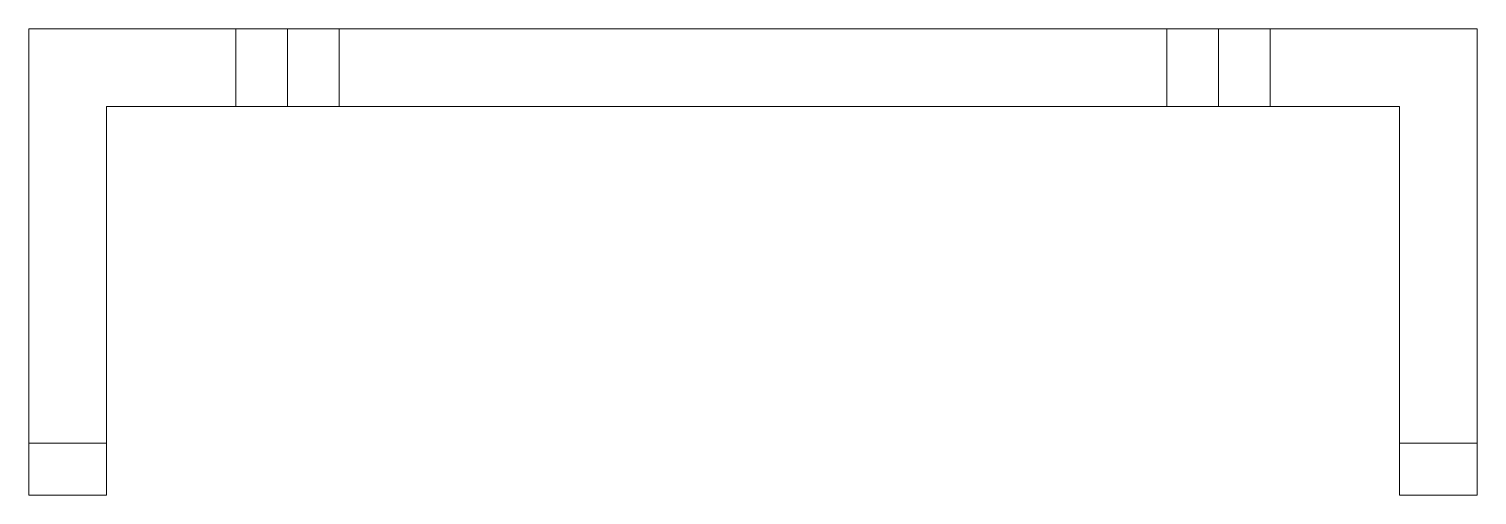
# Model space of a CAD drawing. Header units: millimetres. Extents: x 0 to 56, y -18 to 0.
import ezdxf

# ---------------------------------------------------------------- set-up
doc = ezdxf.new("R2010")
doc.units = ezdxf.units.MM

msp = doc.modelspace()

# ---------------------------------------------------------------- linework, layer by layer
at = {"color": 7, "linetype": 'Continuous', "lineweight": 15}
for p, q in [((0, 0), (56, 0)), ((0, -18), (0, 0)), ((8, -3), (8, 0)), ((10, -3), (10, 0)), ((12, 0), (12, -3)), ((44, -3), (44, 0)), ((46, 0), (46, -3)), ((48, 0), (48, -3)), ((56, -18), (56, 0)), ((3, -3), (53, -3)), ((3, -18), (3, -3)), ((53, -18), (53, -3)), ((0, -16), (3, -16)), ((53, -16), (56, -16)), ((3, -18), (0, -18)), ((56, -18), (53, -18))]:
    msp.add_line(p, q, dxfattribs=at)

doc.saveas('drawing.dxf')
